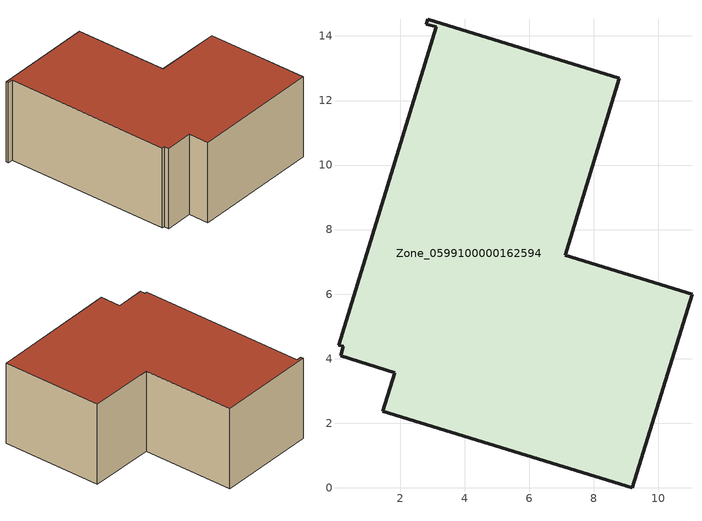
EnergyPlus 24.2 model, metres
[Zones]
Zone_0599100000162594
 floor ground (C_G): 0.09,4.42 3.12,14.28 2.81,14.37 2.85,14.52 8.79,12.69 7.11,7.21 11.04,5.99 9.19,0 1.46,2.37 1.83,3.57 0.15,4.09 0.24,4.39 z0
 wall outside (C_F): 1.46,2.37 9.19,0 11.04,5.99 7.11,7.21 8.79,12.69 2.85,14.52 2.81,14.37 3.12,14.28 0.09,4.42 0.24,4.39 0.15,4.09 1.83,3.57 1.46,2.37 z0:5.13
 roof outside (C_R): 3.12,14.28 0.09,4.42 0.24,4.39 0.15,4.09 1.83,3.57 1.46,2.37 9.19,0 11.04,5.99 7.11,7.21 8.79,12.69 2.85,14.52 2.81,14.37 z5.13
[BUILDING]
Pand.0599100000162594: North Axis=0; Terrain=City; Loads Convergence Tolerance Value=0.04; Temperature Convergence Tolerance Value=0.4; Solar Distribution=FullExterior; Maximum Number of Warmup Days=25; Minimum Number of Warmup Days=1
[Site:Location]
Rotterdam.The.Hague.AP_ZH_NLD Design_Conditions: Latitude=51.96; Longitude=4.45; Time Zone=1; Elevation=-4.5
[SITE:GROUNDTEMPERATURE:BUILDINGSURFACE]
18, 18, 18, 18, 18, 18, 18, 18, 18, 18, 18, 18
[MATERIAL] Thermal Absorptance=0.9; Solar Absorptance=0.7; Visible Absorptance=0.7
Name | Roughness | Thickness | Conductivity | Density | Specific Heat
G.TI.1975-1991 | MediumSmooth | 0.15 | 0.288461 | 540 | 1210
F.TI.1975-1991 | Rough | 0.3 | 0.230769 | 1920 | 840
R.TI.1975-1991 | MediumRough | 0.2 | 0.153846 | 1500 | 1000
[CONSTRUCTION]
C_G: G.TI.1975-1991
C_F: F.TI.1975-1991
C_R: R.TI.1975-1991
[ZONE]
Zone_0599100000162594: Type=1; Multiplier=1; Ceiling Height=Autocalculate; Volume=Autocalculate; Floor Area=autocalculate; Part of Total Floor Area=Yes
[ZONEINFILTRATION:DESIGNFLOWRATE]
Infil_Zone_0599100000162594: Zone or ZoneList or Space or SpaceList=Zone_0599100000162594; Schedule=AlwaysOn; Design Flow Rate Calculation Method=Flow/Area; Flow Rate per Floor Area=0.003; Constant Term Coefficient=1; Temperature Term Coefficient=0; Velocity Term Coefficient=0; Velocity Squared Term Coefficient=0
[HVACTEMPLATE:ZONE:IDEALLOADSAIRSYSTEM]
Zone_0599100000162594: Maximum Heating Supply Air Temperature=50; Minimum Cooling Supply Air Temperature=13; Maximum Heating Supply Air Humidity Ratio=0.0156; Minimum Cooling Supply Air Humidity Ratio=0.0077; Heating Limit=NoLimit; Cooling Limit=NoLimit; Dehumidification Control Type=ConstantSensibleHeatRatio; Cooling Sensible Heat Ratio=0.7; Dehumidification Setpoint=60; Humidification Control Type=None; Humidification Setpoint=30; Outdoor Air Method=None; Outdoor Air Flow Rate per Person=0.00944; Outdoor Air Flow Rate per Zone Floor Area=0; Outdoor Air Flow Rate per Zone=0; Demand Controlled Ventilation Type=None; Outdoor Air Economizer Type=NoEconomizer; Heat Recovery Type=None; Sensible Heat Recovery Effectiveness=0.7; Latent Heat Recovery Effectiveness=0.65
[ZONECONTROL:THERMOSTAT]
ThermostatControl_Zone_0599100000162594: Zone or ZoneList=Zone_0599100000162594; Control Type Schedule=DualSetpointControlType; Control 1=Thermostat_Zone_0599100000162594; Temperature Difference Between Cutout And Setpoint=0
[THERMOSTATSETPOINT:DUALSETPOINT]
Thermostat_Zone_0599100000162594: Heating Setpoint Temperature Schedule=HeatingSetpoint_Zone_0599100000162594; Cooling Setpoint Temperature Schedule=CoolingSetpoint_Zone_0599100000162594
[SCHEDULE:COMPACT]
HeatingSetpoint_Zone_0599100000162594: Through: 12/31, For: AllDays, Until: 24:00, 21
CoolingSetpoint_Zone_0599100000162594: Through: 12/31, For: AllDays, Until: 24:00, 24
DualSetpointControlType: Through: 12/31, For: AllDays, Until: 24:00, 4
AlwaysOn: Through: 12/31, For: AllDays, Until: 24:00, 1
